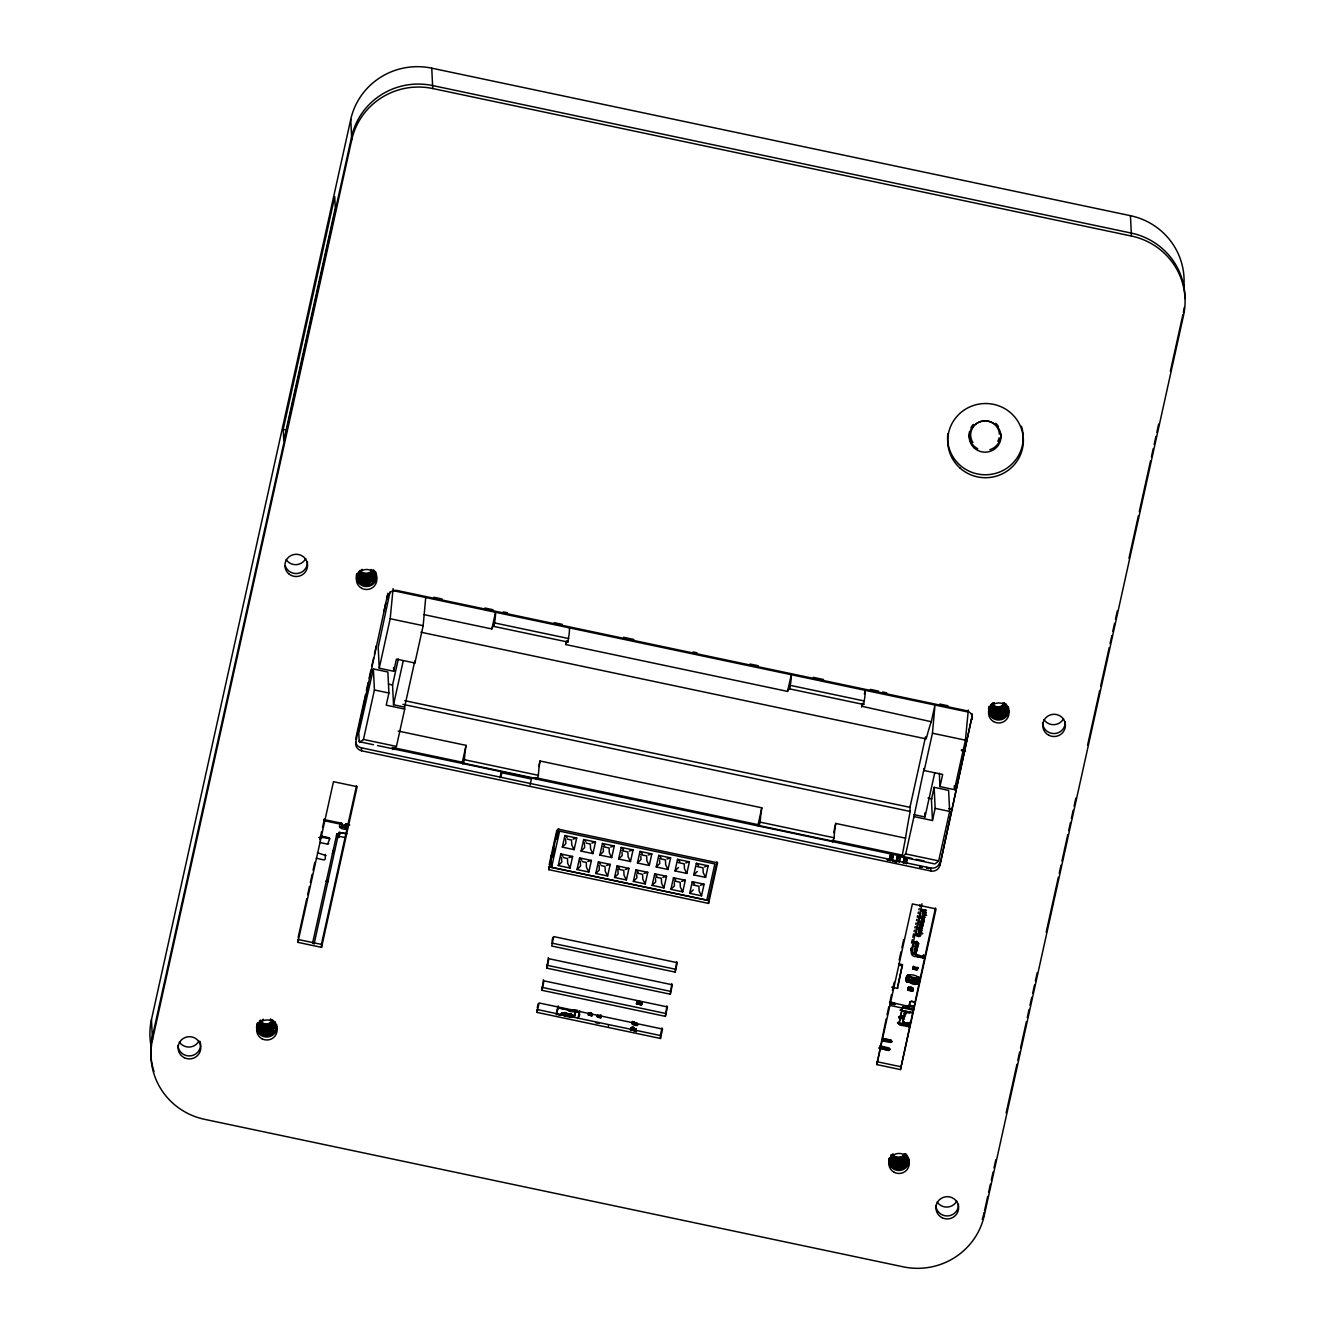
<?xml version="1.0" encoding="UTF-8"?>
<svg xmlns="http://www.w3.org/2000/svg" width="1335" height="1335" viewBox="0 0 1335 1335"><rect width="100%" height="100%" fill="white"/><g stroke="black" fill="none" stroke-linecap="round" stroke-linejoin="round"><path stroke-width="1.5" d="M276.095 1025.297A9.462 9.278 -2.8 0 1 262.277 1034.942L258.473 1031.187L257.722 1027.416A8.961 8.844 -9.9 0 1 258.556 1023.378M373.984 570.629A9.462 9.278 -2.8 0 1 362.002 584.463L358.197 580.725L357.446 576.954A8.961 8.844 -9.9 0 1 357.947 573.7M907.817 1157.111A9.462 9.278 -2.8 0 1 894.45 1168.409L890.629 1164.671L889.878 1160.899A8.961 8.844 -9.9 0 1 890.712 1156.844M1006.807 705.08A9.462 9.278 -2.8 0 1 994.174 717.93L990.353 714.192L989.619 710.42A8.961 8.844 -9.9 0 1 990.436 706.365L990.57 706.098A8.778 8.661 -14.5 0 1 992.072 703.996M259.357 1032.272L258.055 1029.535L259.541 1032.739M359.082 581.793L357.78 579.073L359.265 582.26M891.53 1165.739L890.228 1163.002L891.697 1166.206M991.254 715.26L989.953 712.54L991.421 715.727M910.72 979.59C912.322 981.792 918.13 980.324 912.539 979.389L911.071 980.424L911.388 978.972L912.205 980.658L908.634 982.076C904.129 983.761 906.332 972.414 909.819 975.351C904.112 982.076 915.493 986.865 918.18 983.027M916.127 952.139C913.724 960.399 918.113 947.299 918.23 943.511L917.362 942.193L914.208 942.226L911.621 952.756L924.321 957.045L924.154 955.493M261.326 1020.741A7.66 7.576 -23.1 0 0 259.874 1022.827L259.491 1023.795A7.559 7.509 -0.3 0 0 259.357 1027.816L259.424 1028.083A7.576 7.493 18.6 0 0 262.111 1032.022L262.311 1032.189A7.576 7.426 20.4 0 0 266.116 1033.59L267.134 1033.624A7.593 7.359 12.7 0 0 271.572 1031.955L271.773 1031.822A7.71 7.426 7.5 0 0 273.325 1029.936A7.509 7.242 4.6 0 0 273.925 1028.634L274.393 1025.764A7.793 7.543 -3.8 0 0 273.925 1023.394L273.842 1023.161A7.927 7.693 -7.6 0 0 272.64 1021.208L272.474 1021.008A8.043 7.81 -10.7 0 0 270.655 1019.523L270.421 1019.373M366.858 583.128A7.609 7.359 12.7 0 0 371.297 581.493L371.497 581.342A7.71 7.426 7.5 0 0 373.049 579.473A7.509 7.242 4.6 0 0 373.65 578.172L374.117 575.285A7.793 7.543 -3.8 0 0 373.65 572.915L373.566 572.682A7.927 7.693 -7.6 0 0 372.365 570.729A7.576 7.343 -17.1 0 1 372.815 571.263L373.566 572.798A7.576 7.292 -1.6 0 1 373.616 577.404L373.533 577.638A7.576 7.309 7.9 0 1 370.596 581.242L370.362 581.392A7.66 7.443 15.6 0 1 368.293 582.21L368.677 583.879L368.293 582.21M564.321 1012.814C560.783 1012.581 570.078 1012.814 564.521 1014.166L564.071 1015.685L564.555 1013.499L564.071 1015.685L569.428 1016.819L569.911 1014.633L564.555 1013.499L564.071 1015.685L566.741 1015.968L564.305 1012.547L566.741 1013.398L566.09 1016.703M569.077 1014.483L568.643 1016.402L568.777 1014.416L564.405 1015.151L567.559 1016.436L567.976 1014.233L569.911 1014.633L569.428 1016.819M903.745 1165.438L903.928 1165.288A7.71 7.426 7.5 0 0 905.48 1163.419A7.509 7.242 4.6 0 0 906.081 1162.117L906.548 1159.231A7.793 7.543 -3.8 0 0 906.081 1156.861L905.998 1156.627A7.927 7.693 -7.6 0 0 904.796 1154.675L904.629 1154.475A8.043 7.81 -10.7 0 0 904.079 1153.924M999.014 716.595A7.609 7.359 12.7 0 0 1003.453 714.959L1003.653 714.809A7.71 7.426 7.5 0 0 1005.205 712.94A7.509 7.242 4.6 0 0 1005.806 711.638L1006.273 708.768A7.793 7.543 -3.8 0 0 1005.806 706.399L1004.955 704.73M911.872 979.873L913.691 979.456L913.374 980.908L912.539 979.389L913.374 980.908L914.842 979.69L914.542 981.008L906.582 981.909C901.926 968.192 927.925 977.52 917.913 983.194M916.694 941.275C915.176 945.847 915.493 955.76 911.455 953.29A3.404 3.337 -2.8 0 0 914.125 956.294L924.087 958.096L923.536 954.842L923.086 958.163L923.62 956.711L924.087 958.096M899.289 1017.22L900.558 1016.719L902.126 1018.054L898.956 1017.103M634.225 1023.544L635.694 1023.411L633.224 1021.675L636.228 1023.061L636.011 1024.045L633.724 1022.393L633.958 1023.611L632.69 1024.062L634.609 1022.577L636.228 1023.061L636.244 1024.813L633.224 1021.675L633.474 1023.528L636.244 1024.813L635.427 1022.743L632.69 1024.062M640.667 1004.821L638.447 1003.753C639.448 1001.6 641.618 1005.789 637.646 1001.684L640.667 1004.821L637.663 1003.436L637.646 1001.684L640.416 1002.969L640.667 1004.821L639.916 1002.885L641.201 1002.435C638.581 1005.939 631.555 1001.534 641.401 1004.988L641.167 1001.984M908.618 990.336L911.354 989.035L911.455 990.069L909.652 988.668L909.886 989.886L908.618 990.336L910.537 988.851L912.155 989.335L912.172 991.087L909.152 987.95L909.402 989.819L912.172 991.087L911.354 989.035L909.152 987.95L911.104 990.169L912.155 989.335L909.152 987.95M917.596 978.705L917.178 977.003L918.213 978.188C919.581 972.815 912.039 985.464 918.23 984.145M274.109 1022.326C274.81 1031.221 260.642 1032.556 259.157 1024.045A7.593 7.543 -0.9 0 1 258.99 1022.944M908.885 1023.211L904.396 1022.91L902.76 1021.025L904.629 1012.597L910.27 1012.748L905.397 1011.997L906.732 1011.847M913.307 968.442L913.524 966.457L913.057 969.026L913.524 966.457L917.779 967.942M906.265 1155.793C906.966 1164.704 892.815 1166.039 891.313 1157.512A7.593 7.543 -0.9 0 1 891.146 1155.309M915.276 954.642L915.81 950.003M570.696 1013.816C571.831 1015.468 568.076 1012.981 571.397 1014.717M558.18 1008.159L557.813 1006.24L556.845 1014.149C561.601 1016.402 561.468 1012.848 562.352 1014.049C561.584 1016.035 561.584 1011.112 564.238 1014.383L564.555 1013.499M259.107 1023.811L260.141 1028.434L263.429 1031.404A7.626 7.476 20.6 0 0 266.316 1032.139C271.706 1032.756 276.111 1026.448 273.441 1021.675M1005.322 704.68C1007.992 709.452 1003.586 715.744 998.196 715.143A7.626 7.476 20.6 0 1 995.309 714.392L992.022 711.438L990.987 706.799M918.013 984.145L908.634 982.076L912.623 980.257L911.071 980.424L911.388 978.972L911.071 980.424M633.841 1023.177L634.492 1023.244M640.032 1003.353L640.149 1004.104M909.769 989.452L910.537 988.851L910.153 989.819M911.938 990.32L911.354 989.035L911.455 990.069L910.42 989.519M917.162 969.711L913.324 968.893C914.191 967.191 917.829 970.745 917.762 967.575C918.78 973.115 906.765 965.939 917.145 969.26M571.831 1017.32L572.314 1015.134L571.831 1017.32L572.314 1015.134L572.164 1016.753L573.783 1017.12L573.95 1015.668L572.314 1015.785L573.783 1017.12L572.431 1016.803L574.934 1015.701L575.318 1012.998L574.934 1015.701L572.164 1016.753L572.899 1017.37M349.72 824.947L345.715 824.079L345.164 826.465L343.362 826.966L341.643 823.211L340.342 822.961L341.626 823.228L341.81 825.931C354.376 831.038 335.252 829.97 340.408 824.079L346.316 828.818L347.067 825.481L342.895 826.832L341.626 823.228L323.754 819.506M1005.906 704.73C1005.555 712.74 993.073 713.724 991.121 706.115M425.715 597.529L423.162 625.681L414.901 663.011L396.412 659.106L393.725 671.271L379.24 668.201L390.187 618.722L393.091 588.635M491.814 628.952L492.114 628.201A69.604 3.538 -78.1 0 1 493.983 626.449L495.168 618.773A79.449 4.022 -78.1 0 0 495.519 612.448L491.814 628.952L424.013 614.634M493.983 626.449L567.909 642.052L569.111 634.375A79.449 4.022 -78.1 0 0 569.461 628.051L569.444 627.867M787.567 691.396L787.85 690.646A69.604 3.538 -78.1 0 1 789.719 688.893L790.921 681.217A79.449 4.022 -78.1 0 0 791.271 674.876L787.567 691.396L565.756 644.555L566.574 640.85M968.309 710.087L965.422 740.174L954.458 789.652L939.973 786.599L942.66 774.45L924.17 770.545L932.447 733.215L935.001 705.047L931.296 721.734L861.793 706.265A69.604 3.538 -78.1 0 1 863.662 704.496L864.863 696.82A79.449 4.022 -78.1 0 0 865.213 690.495L864.379 694.016M902.193 1017.203L899.723 1017.403M358.831 572.314L358.798 574.15A7.643 7.593 -2.1 0 0 359.032 576.553A7.476 7.426 9.5 0 0 359.515 577.972L359.632 578.205A7.626 7.543 18.1 0 0 363.003 581.593L363.554 581.843A7.66 7.526 21.4 0 0 365.423 582.344L365.74 582.377A7.593 7.426 19.5 0 0 367.993 582.294M911.521 952.456L914.091 953.857L911.455 952.856M889.394 859.556L890.128 855.168L893.015 855.752L892.798 857.02L889.911 856.403M892.264 860.891L892.731 857.42L889.828 856.886M896.252 861.826L896.853 858.372L899.74 858.906L899.289 862.36M903.945 859.223L903.445 862.527L906.315 863.194L906.765 860.391L903.878 859.84L903.361 863.228M632.389 1023.578C646.157 1025.847 628.568 1027.066 632.656 1021.509L632.323 1023.978L632.773 1021.909M641.384 1004.504L641.901 1002.118L641.401 1004.988L641.735 1002.101L638.614 1001.45M908.568 987.383C906.332 994.842 909.586 983.061 913.44 988.851C905.447 982.71 908.467 995.76 908.384 987.316L909.118 987.5M914.759 950.453L916.261 943.211L919.047 943.795M918.73 930.996L918.48 933.182L921.267 933.766M922.468 928.409L919.531 927.358L919.298 929.844L921.817 930.562L920.182 929.894L920.099 928.092M921.3 922.652L921.384 924.454L923.019 925.122L920.482 924.487C920.082 922.051 919.398 928.776 922.885 926.523M924.104 909.953L924.187 911.772L925.839 912.439L925.439 914.241L922.885 913.607C922.485 911.171 921.801 917.896 925.288 915.643M923.353 910.103L923.303 911.722L925.839 912.439M903.912 1022.61L904.846 1023.044L903.244 1021.409M567.559 1016.436L567.976 1014.233L566.374 1014.166L566.641 1016.202L567.225 1014.967L565.84 1013.816L565.806 1015.301L567.559 1016.436L567.976 1014.233L565.456 1013.666C566.908 1015.768 563.17 1014.333 565.539 1015.234L565.84 1013.816L563.303 1013.015M902.644 1020.224L904.396 1022.91L902.827 1021.742M274.076 1022.209C274.076 1031.621 260.275 1029.652 259.157 1024.446A7.643 7.593 -2.1 0 0 259.307 1027.032A7.476 7.426 9.5 0 0 259.791 1028.434L259.908 1028.668A7.626 7.543 18.1 0 0 263.262 1032.055L263.829 1032.305A7.66 7.526 21.4 0 0 265.698 1032.823L265.999 1032.856A7.593 7.426 19.5 0 0 268.268 1032.773L268.569 1032.689A7.66 7.443 15.6 0 0 270.621 1031.855L270.871 1031.721A7.576 7.309 7.9 0 0 273.809 1028.117L273.892 1027.883A7.576 7.292 -1.6 0 0 273.842 1023.261L273.074 1021.742A7.576 7.343 -17.1 0 0 270.371 1019.289M991.037 707.049C992.656 716.177 1008.025 713.658 1005.839 704.229C1005.222 712.139 992.673 712.89 991.004 705.097M630.871 1030.453L631.755 1027.733M641.401 1004.988L641.568 1002.468C634.576 997.562 637.429 1006.673 636.878 1001.05M906.315 863.845L906.532 862.26L903.645 861.709M912.673 988.25L912.906 991.254L908.251 990.22L908.384 987.316M366.457 579.24L366.741 577.221L369.595 576.486L372.782 573.533A9.495 9.211 7 0 0 373.299 573.015M998.613 712.706L998.897 710.704L998.38 712.723M339.073 836.311L339.173 832.423L346.633 833.791L339.173 832.423L338.84 837.445L336.987 836.661L338.439 836.995L338.339 834.225L336.837 833.891L326.324 881.334L327.793 881.667M466.048 745.364L465.798 747.033A69.604 3.538 -78.1 0 0 464.463 759.715L463.095 763.703A79.449 4.022 -78.1 0 1 462.361 762.235L466.048 745.364L398.247 731.046M761.801 807.808L758.113 824.68A79.449 4.022 -78.1 0 0 758.831 826.148L760.216 822.16A69.604 3.538 -78.1 0 1 761.551 809.477L761.801 807.808L539.991 760.983L539.74 762.635A69.604 3.538 -78.1 0 0 538.405 775.335L537.02 779.306A79.449 4.022 -78.1 0 1 536.42 778.889M924.17 770.545L924.087 768.559L913.974 816.603L932.464 820.508L931.429 799.481L934.133 787.333L948.618 790.387L949.652 811.413L938.689 860.891L934.917 863.962L901.943 857.003L905.53 838.163L835.727 823.428L835.493 825.08A69.604 3.538 -78.1 0 0 834.158 837.779L832.773 841.751A79.449 4.022 -78.1 0 1 832.039 840.282M902.627 1006.991L898.972 1023.745L902.627 1006.991L913.774 1009.21M908.885 1007.441L909.986 1002.051L911.321 1001.2L915.176 1002.001M923.086 958.163L923.336 956.511M920.85 935.651L918.063 935.067L923.603 910.186L925.222 911.955L920.099 935.618L918.747 936.469L915.76 935.101L915.994 933.799L921.384 909.719L926.156 910.687M912.923 979.69L912.606 980.608M902.143 1018.021L900.841 1017.671M592.123 1015.668L588.385 1015.034C586.966 1012.898 593.641 1018.472 592.223 1013.599L591.906 1015.084M601.384 1015.551L600.984 1017.57C591.872 1012.614 601.952 1021.709 601.234 1015.501L597.579 1015.451L597.279 1016.769L601.134 1017.57M920.082 866.999L922.084 867.016L919.848 866.899M906.515 980.791L908.584 980.891M929.043 868.417L926.573 867.416L928.993 868.568M906.582 981.909L907.833 974.85M917.462 929.16L917.863 927.124M921.484 911.021L921.868 908.985M917.979 935.651L918.196 934.266L915.994 933.799M913.691 966.673L913.04 968.659L917.362 969.343M917.546 967.942L916.928 969.661L913.724 967.124C916.795 971.68 918.146 966.273 917.529 967.491M909.819 975.351C901.976 974.684 919.982 981.509 919.231 977.253M359.032 572.214L359.232 576.62L363.153 580.925A7.626 7.476 20.6 0 0 366.04 581.659C371.147 582.177 375.118 576.87 373.717 572.081A7.576 7.292 -6.8 0 0 373.399 571.046M342.895 826.832L339.674 827.366L343.128 826.916L346.983 824.362L345.715 824.079L345.231 826.248L343.596 826.982L345.531 828.568M566.107 1015.418L566.858 1014.834L564.955 1015.852M273.842 1021.375L273.191 1026.965L269.002 1030.32A7.66 7.476 18.2 0 1 267.167 1030.67C262.444 1033.157 258.256 1022.61 259.073 1024.629C259.474 1029.235 264.547 1032.556 268.936 1031.087A7.66 7.443 15.6 0 0 270.655 1030.336L273.375 1027.466L273.992 1022.56M332.448 853.883L332.732 852.414M633.057 1029.752L631.772 1028.167L632.039 1030.036L634.792 1029.569L634.792 1031.321L633.291 1030.169L634.792 1031.321L633.991 1029.252L631.772 1028.167C634.509 1030.403 633.908 1030.27 632.289 1028.901L632.79 1030.053M639.265 1003.92L639.916 1002.885L638.447 1003.753L637.88 1002.452L639.398 1003.253M577.788 1018.371L579.707 1011.096M889.627 857.704L889.894 856.252M892.498 858.372L892.781 856.853M896.653 859.189L896.92 857.737M899.807 858.338L899.289 861.709L896.419 861.042M896.336 861.742L896.619 860.224L899.523 860.775M894.166 1004.521L895.501 1003.436L909.035 1006.457L909.986 1002.051M338.84 837.445L339.09 836.277L345.181 837.596M273.992 1022.076C273.274 1029.869 261.143 1030.553 259.24 1023.111M916.928 969.661C914.208 965.956 913.674 970.044 917.329 967.892L915.46 968.609L913.724 967.124M891.513 1155.142C889.627 1160.682 895.601 1166.506 901.092 1164.554A7.66 7.443 15.6 0 0 902.81 1163.803L905.53 1160.933L906.148 1156.027M897.153 856.653L896.936 857.888L899.823 858.505L900.04 857.237L897.153 856.653L900.057 857.404M904.179 858.121L903.962 859.373L906.849 859.99C908.1 857.053 900.407 858.472 907.082 858.889M907.066 858.722L906.548 861.342L903.678 860.674M151.005 1045.672A68.102 66.783 -2.8 0 1 151.456 1019.623L350.755 119.399A68.102 66.783 -2.8 0 1 431.756 68.168L1130.445 215.686A68.102 66.783 -2.8 0 1 1183.861 286.374M283.22 429.386L334.735 196.729L335.285 207.993L283.771 440.65L283.22 429.386L286.925 430.17M1130.445 215.686L1131.446 236.045A68.102 66.783 -2.8 0 1 1183.544 315.377L984.245 1215.601A68.102 66.783 -2.8 0 1 903.244 1266.832L204.555 1119.314A68.102 66.783 -2.8 0 1 152.457 1039.982L351.756 139.758L350.755 119.399M273.959 1021.275C273.508 1025.847 268.302 1028.868 264.063 1027.316A9.495 9.328 16.1 0 1 263.245 1026.965M298.206 937.37L306.75 898.722M307.651 894.667L309.453 886.523M310.354 882.452L312.156 874.325M313.058 870.253L314.86 862.126M319.816 839.748L321.618 831.605M322.519 827.55L324.322 819.406M297.889 942.36L333.466 781.693L357.129 786.682L321.551 947.366L297.889 942.36L297.755 939.406L321.418 944.396L321.551 947.366M355.661 739.023L365.523 694.467M366.407 690.429L368.21 682.318M369.111 678.28L370.896 670.17M371.798 666.115L373.583 658.021M374.484 653.966L376.27 645.873M383.896 611.447L385.698 603.337M386.583 599.298L387.484 595.243M387.934 593.224L355.794 741.993A7.559 7.426 -2.8 0 0 361.585 750.804L930.896 871.004A7.559 7.426 -2.8 0 0 939.907 865.314L972.03 716.545A7.559 7.426 -2.8 0 0 972.114 713.758M390.037 591.922L378.205 647.175L379.24 668.201M312.574 943.178L326.024 882.485L326.658 880.132L328.126 880.466M392.657 749.486L396.445 746.415L404.705 709.085L386.215 705.18L388.902 693.032L387.884 672.006L373.383 668.935L358.781 733.115L359.198 741.693L373.483 744.713M314.059 944.095L337.772 837.112M340.575 832.506L340.225 833.991L338.856 833.874M359.198 741.693L359.532 740.541L359.682 742.51L363.47 739.44L374.417 689.961L373.383 668.935M321.418 944.396L356.528 785.764M404.705 709.085L404.605 707.099L393.525 704.746L392.557 684.972L398.314 658.939M393.525 704.746L403.27 660.692M404.605 707.099L414.801 661.025L414.901 663.011M499.924 777.821L501.242 771.847M500.942 776.77L501.827 772.781L531.413 779.023L530.095 785.013M538.756 766.54L539.991 760.983M549.169 864.696L556.828 830.17M548.869 869.686L557.863 829.068L717.562 862.794L708.568 903.411L548.869 869.686L548.735 866.732L708.434 900.441L708.568 903.411M554.192 843.253L552.073 857.654L554.292 849.01M558.38 830.587L556.161 839.231L558.764 828.851M551.555 867.416L559.582 831.154L714.842 863.929L706.816 900.207L551.555 867.416L550.971 855.435M558.23 865.564L560.8 853.966L572.632 856.453L570.062 868.067L558.23 865.564L561.768 862.11L561.534 857.22M562.319 847.141L564.889 835.543L576.703 838.03L574.133 849.644L562.319 847.141L565.856 843.687L565.606 838.797M537.287 1007.558L538.122 1003.786M541.91 990.286L543.996 980.858L667.467 1006.924L665.381 1016.352L541.91 990.286L543.428 979.773M546.816 968.159L548.902 958.73L672.373 984.796L670.287 994.225L546.816 968.159L548.335 957.646M551.972 941.175L552.807 937.404M537.02 1012.397L539.106 1002.969L662.577 1029.051L660.491 1038.48L537.02 1012.397L536.87 1009.444L660.341 1035.509L660.491 1038.48M577.02 869.536L579.574 857.921L591.405 860.424L588.835 872.039L577.02 869.536L580.558 866.065L580.308 861.192M581.092 851.113L583.662 839.498L595.493 842.001L592.924 853.599L581.092 851.113L584.63 847.642L584.396 842.752M556.345 1014.333L558.314 1006.273M556.445 1014.667L558.28 1006.423M595.794 873.491L598.364 861.893L610.195 864.396L607.625 875.994L595.794 873.491L599.332 870.036L599.098 865.147M599.866 855.067L602.435 843.47L614.267 845.973L611.697 857.571L599.866 855.067L603.42 851.613L603.253 848.359M575.836 1011.596L579.006 1012.047C551.372 1011.396 588.535 1005.956 577.571 1018.538M568.36 1016.335L568.777 1014.416M572.431 1016.803L573.316 1015.334L574.934 1015.701M574.284 1009.911L577.304 1010.261M614.567 877.462L617.137 865.864L628.969 868.351L626.399 879.965L614.567 877.462L618.122 874.008L617.871 869.118L623.795 870.37L624.029 875.243L626.399 879.965M618.656 859.039L621.226 847.425L633.057 849.928L630.487 861.542L618.656 859.039L622.193 855.585L622.027 852.314M588.685 1012.848L588.351 1014.333M592.256 1014.366L590.053 1012.931L590.971 1012.648L592.256 1014.366L588.535 1012.848M597.546 1014.75L597.362 1016.235M597.429 1016.819L597.73 1015.518M633.357 881.434L635.927 869.819L647.759 872.322L645.189 883.92L633.357 881.434L636.895 877.963L636.728 874.709M637.429 863.011L639.999 851.396L651.83 853.899L649.261 865.497L637.429 863.011L640.967 859.54L640.817 856.286M652.131 885.389L654.701 873.791L666.532 876.277L663.962 887.892L652.131 885.389L655.669 881.934L655.518 878.68M656.219 866.966L658.772 855.368L670.604 857.854L668.034 869.469L656.219 866.966L659.757 863.511L659.59 860.257M630.504 1030.42C633.457 1018.789 637.646 1039.348 635.861 1028.601C637.296 1030.804 629.486 1025.213 630.954 1030.086L631.021 1027.533M632.473 1021.509L632.106 1023.494M630.671 1030.003L631.205 1027.616M636.561 1003.92L637.095 1001.534M632.039 1030.036L632.289 1028.901L633.741 1030.403L634.792 1029.569L631.772 1028.167M635.16 1031.404L635.877 1029.001M637.062 1022.86L636.979 1024.963L636.211 1024.362M670.904 889.36L673.474 877.746L685.306 880.249L682.736 891.863L670.904 889.36L674.459 885.889L674.292 882.635M674.993 870.937L677.563 859.323L689.394 861.826L686.824 873.424L674.993 870.937L678.53 867.466M689.694 893.332L692.264 881.717L704.096 884.221L701.526 895.818L689.694 893.332L693.232 889.861M693.766 874.892L696.336 863.294L708.167 865.798L705.598 877.395L693.766 874.892L697.321 871.438M660.341 1035.509L662.01 1027.967M665.381 1016.352L666.916 1005.839M670.287 994.225L671.805 983.711M675.176 972.097L677.262 962.668L553.791 936.603L551.705 946.031L675.176 972.097L676.712 961.601M708.434 900.441L716.978 861.859M833.674 832.69L835.727 823.428M861.509 706.999L862.327 703.295M889.294 860.074L889.594 858.739L892.498 859.289M905.53 838.163A69.604 3.538 -78.1 0 1 910.153 811.446L909.953 807.341L925.555 736.803M901.943 857.003L905.714 853.933L913.974 816.603M913.891 814.617L924.971 816.97L934.734 772.898M876.828 1064.596L912.389 903.928L936.052 908.918L900.474 1069.585L876.828 1064.596L886.14 1018.922M887.024 1014.85L888.826 1006.723M889.677 1003.286L891.53 994.525M892.431 990.453L894.233 982.31M899.189 959.948L900.991 951.805M901.893 947.733L903.695 939.606M889.744 1004.537L889.961 1002.051L894.233 1002.952L894.3 1004.22L890.011 1003.303M890.762 1005.038L889.828 1002.468M890.862 1005.005L891.129 1003.77M932.464 820.508L935.151 808.359L934.133 787.333M897.888 985.213L902.443 964.604L898.572 963.787M893.966 1004.187L894.233 1002.952M891.713 987.166L897.537 988.401L902.443 964.604M895.501 1003.436L895.268 1004.537L890.996 1003.953M926.523 868.267L928.976 868.15M921.367 917.996L917.295 917.128L917.612 915.677M918.096 913.507L918.43 912.055M921.984 903.778L911.421 950.403A3.404 3.337 -2.8 0 0 912.456 953.574M918.747 923.353L919.147 921.317M920.266 916.244L919.948 917.846M918.931 934.483L919.331 932.664L922.635 933.682M920.983 928.276L921.417 932.381L919.631 932.047L920.182 929.894L921.817 930.562M921.233 924.788L921.784 922.652L923.419 923.136L921.784 922.652M923.386 917.329L923.069 921.016L922.185 920.833L923.837 921.5L922.585 919.014L924.221 919.515L923.837 921.5L922.034 921.167L922.502 917.145M923.636 913.908L924.187 911.772L925.822 912.256L925.439 914.241L923.787 913.574L923.703 911.772M903.661 1007.074L902.377 1008.092L890.178 1005.455M919.815 934.667L920.216 932.848M906.065 1005.672L906.982 1007.241L907.233 1006.139M904.93 1012.297C909.018 1010.194 901.893 1019.673 903.428 1022.209L902.86 1021.342M939.907 865.314L972.03 716.545M908.584 1007.558L908.835 1006.473M913.223 988.367L912.139 990.653M916.044 982.093L916.494 980.057M917.312 982.059L918.497 980.491L917.746 979.139L918.697 979.59L918.046 982.51M900.474 1069.585L935.451 907.984M906.115 1154.742C905.464 1162.635 892.948 1163.352 891.279 1155.576L893.516 1162.034L899.323 1164.137A7.66 7.476 18.2 0 0 901.158 1163.786L905.364 1160.432L905.998 1154.858M1005.989 707.233L1004.237 711.138L1000.883 713.307A7.66 7.476 18.2 0 1 999.047 713.658L993.507 711.789L990.904 706.599M984.546 1210.611L987.7 1196.377M988.601 1192.322L990.403 1184.195M991.304 1180.123L993.106 1171.996M993.991 1167.941L995.793 1159.798M1006.139 1113.073L1016.936 1064.295M1017.837 1060.224L1019.64 1052.097M1020.541 1048.042L1026.381 1021.625M1027.283 1017.554L1029.085 1009.427M1029.986 1005.372L1031.788 997.228M1032.689 993.173L1034.491 985.046M1035.393 980.975L1037.178 972.848M1046.189 932.214L1058.338 877.345M1059.222 873.274L1061.025 865.147M1061.926 861.092L1067.783 834.675M1068.684 830.604L1070.47 822.477M1071.371 818.405L1073.173 810.278M1074.074 806.223L1075.877 798.096M1087.574 745.247L1099.723 690.395M1100.624 686.323L1109.168 647.709M1110.069 643.654L1111.871 635.527M1112.756 631.455L1114.558 623.328M1115.459 619.256L1117.261 611.13M1128.959 558.297L1138.405 515.627M1139.306 511.555L1150.553 460.759M1151.454 456.704L1153.256 448.56M1154.158 444.505L1155.943 436.378M1156.844 432.306L1158.647 424.18M1170.344 371.347L1182.943 314.443M913.073 968.392L913.741 966.507L913.324 968.893L914.008 967.741M908.584 982.243L909.819 976.703M916.377 942.894L916.811 942.076L914.158 942.427M366.224 579.24L366.741 577.221L361.201 575.368L358.848 571.63L361.084 578.088L366.891 580.191A7.66 7.476 18.2 0 0 368.727 579.841L372.916 576.486L373.566 570.913M373.616 570.329C372.749 577.488 361.818 578.622 359.215 572.014M1005.772 703.795C1004.888 711.138 993.574 712.039 991.237 705.164M337.989 835.376L336.52 835.076L337.972 835.41L338.306 834.208M569.911 1014.633L569.394 1016.569L567.609 1016.185M365.339 576.253L365.873 574.284L368.777 573.8L372.231 571.196M265.615 1026.732L266.149 1024.746L270.371 1023.628L273.224 1020.424M997.495 709.719L998.029 707.75L1002.268 706.632A10.246 10.046 -2.8 0 0 1003.97 705.848M897.771 1160.198L898.305 1158.229L902.543 1157.111L905.38 1153.891A7.576 7.292 -6.8 0 1 905.831 1154.992M915.877 968.726L917.329 967.892M914.291 941.859L917.362 942.193M600.984 1017.57L601.1 1016.87M608.36 1025.28L608.51 1026.164M922.084 867.016L919.782 866.765L921.934 867.116M565.456 1013.282L566.741 1013.682L563.57 1012.831M570.846 1014.383L569.361 1013.916L571.413 1014.35L569.578 1014.133L570.562 1014.066M991.237 704.68L991.338 704.329A7.609 7.459 -25.7 0 0 991.872 705.714L993.924 707.85M563.854 1012.764L566.557 1013.315L564.305 1012.547M905.931 1011.847L904.079 1013.699L906.515 1011.813M1005.756 706.632C1004.287 713.658 993.29 713.925 991.254 707.116M991.187 705.681L991.705 704.296M891.98 1154.758L891.663 1160.566L895.585 1164.871A7.626 7.476 20.6 0 0 898.472 1165.605C903.862 1166.239 908.267 1159.915 905.597 1155.159A7.609 7.343 -13.2 0 0 905.03 1154.224L906.131 1154.108L905.364 1154.641M561.952 1015.167L561.868 1013.131L560.817 1014.917M365.123 576.236L365.873 574.284L363.988 573.983A7.609 7.526 18.6 0 1 360.066 571.38M997.278 709.703L998.029 707.75L996.144 707.45A7.609 7.526 18.6 0 1 991.605 703.929M565.756 644.555L566.04 643.82A69.604 3.538 -78.1 0 1 567.292 641.451M918.263 977.854L919.398 977.504M357.63 579.54L357.012 576.436A9.495 9.412 -11.3 0 1 357.463 573.266M257.905 1030.019L257.288 1026.915A9.495 9.412 -11.3 0 1 258.072 1022.877L258.69 1023.094A8.778 8.661 -14.5 0 1 260.191 1021.008L260.392 1020.791M989.802 713.007L989.168 709.903A9.495 9.412 -11.3 0 1 989.635 706.732M889.661 1158.129A9.495 9.412 -11.3 0 0 889.444 1160.382L890.078 1163.486M907.883 990.186L912.89 990.77M262.728 1034.008L263.829 1032.305M892.047 1155.442A7.643 7.576 -19.3 0 0 891.446 1157.178L891.313 1157.912A7.643 7.593 -2.1 0 0 891.463 1160.499A7.476 7.426 9.5 0 0 891.947 1161.901L892.064 1162.151A7.626 7.543 18.1 0 0 895.435 1165.538L894.884 1167.474L896.002 1165.789A7.66 7.526 21.4 0 0 897.854 1166.289L898.171 1166.323A7.593 7.426 19.5 0 0 900.424 1166.239L900.724 1166.156A7.66 7.443 15.6 0 0 902.777 1165.338L903.027 1165.188A7.576 7.309 7.9 0 0 905.964 1161.583L906.048 1161.35A7.576 7.292 -1.6 0 0 905.998 1156.744L906.148 1155.543C906.432 1164.47 891.913 1164.838 891.163 1156.16M359.599 572.348L359.215 573.332A7.559 7.509 -0.3 0 0 359.082 577.337L359.148 577.604A7.576 7.493 18.6 0 0 361.835 581.543L362.035 581.71A7.576 7.426 20.4 0 0 365.84 583.111M372.782 573.533L373.683 570.796L373.533 575.969L370.379 579.857A7.66 7.443 15.6 0 1 368.66 580.625M358.681 571.747A7.593 7.543 -0.9 0 0 358.881 573.583C360.133 582.577 376.12 580.258 373.166 571.213A7.609 7.343 -13.2 0 0 372.599 570.279M273.525 1022.209C271.456 1028.367 261.877 1028.434 259.491 1022.493M569.578 1014.133L570.295 1013.816M905.681 1155.676C903.561 1161.984 893.666 1161.834 891.513 1155.643M363.003 581.576L362.452 583.529L363.554 581.843M262.378 1033.841L263.279 1032.055M991.955 704.613A7.643 7.576 -19.3 0 0 991.171 706.699L991.037 707.45A7.643 7.593 -2.1 0 0 991.187 710.02A7.476 7.426 9.5 0 0 991.671 711.438L991.788 711.672A7.626 7.543 18.1 0 0 995.159 715.059L994.258 716.828L995.726 715.31A7.66 7.526 21.4 0 0 997.579 715.827L997.896 715.86A7.593 7.426 19.5 0 0 1000.149 715.76L1000.449 715.693A7.66 7.443 15.6 0 0 1002.518 714.859A9.495 9.245 11.8 0 0 1003.336 714.409M921.183 921L922.034 921.167M341.643 824.646L343.362 826.966L345.231 826.248L345.698 824.095L345.164 826.465M372.982 570.679C370.83 575.836 362.953 576.47 359.883 571.814M273.258 1021.158C271.105 1026.315 263.229 1026.932 260.158 1022.293A7.643 7.576 12.5 0 1 259.574 1021.342L260.191 1020.991M1005.155 704.146C1002.985 709.302 995.109 709.936 992.038 705.28A7.643 7.576 12.5 0 1 991.471 704.329M905.43 1154.625C903.244 1159.798 895.384 1160.399 892.314 1155.76M259.824 1021.292L260.592 1020.023M566.858 1014.834L566.374 1014.166M915.026 954.542C917.696 951.772 913.24 952.79 914.275 949.485M567.108 1014.75L566.641 1016.202M578.906 1012.531L579.79 1011.279M995.726 715.31L994.608 716.995L995.159 715.043M260.692 1020.691L260.075 1021.625A7.643 7.576 -19.3 0 0 259.591 1022.643M892.231 1155.092L892.848 1154.158M345.248 826.215L347.05 825.547L345.899 825.264M914.809 954.191L914.875 952.155M357.012 576.436L357.48 577.304M257.288 1026.915L257.738 1027.766M989.168 709.903L989.635 710.771M889.911 1161.25L889.577 1161.684A9.495 9.378 13.8 0 0 892.297 1166.406L892.998 1167.04A9.495 9.295 15.9 0 0 897.988 1169.026M361.818 581.559L360.567 583.095L359.866 582.477A9.495 9.378 13.8 0 1 357.062 576.887M262.094 1032.022L260.842 1033.574L260.141 1032.94A9.495 9.378 13.8 0 1 257.338 1027.366A9.495 9.412 -3.2 0 1 257.471 1024.212A9.495 9.412 -7 0 1 257.705 1023.294M994.358 702.777A7.576 7.459 -26.3 0 0 993.757 703.228L993.207 703.729A7.66 7.576 -23.1 0 0 991.755 705.831L991.371 706.799A7.559 7.509 -0.3 0 0 991.237 710.804L991.321 711.071A7.576 7.493 18.6 0 0 993.991 715.009L992.739 716.561L992.022 715.944A9.495 9.378 13.8 0 1 989.218 710.353A9.495 9.412 -3.2 0 1 989.352 707.2M893.482 1154.208A7.66 7.576 -23.1 0 0 892.03 1156.294L891.647 1157.278A7.559 7.509 -0.3 0 0 891.513 1161.283L891.58 1161.55A7.576 7.493 18.6 0 0 894.266 1165.488L892.998 1167.04L894.467 1165.655A7.576 7.426 20.4 0 0 898.271 1167.057L899.289 1167.107A7.593 7.359 12.7 0 0 903.728 1165.438M566.34 1013.365L564.688 1012.614L566.874 1013.031M917.662 942.293L914.525 941.576M1004.387 704.663L1002.268 706.632M992.572 703.678L993.323 702.844M917.712 979.556L918.697 979.59L917.796 979.973M908.634 982.076L915.193 980.157M904.296 1013.465L905.597 1012.447L904.446 1013.198M915.56 968.876L916.478 968.259M917.996 977.938L917.178 977.003L918.163 977.52M914.959 980.424L913.691 979.456L912.039 980.14L912.539 979.389M270.655 1019.523L271.756 1019.573M917.562 981.442L918.497 980.491L917.562 980.023M638.447 1003.753L637.88 1002.452M567.225 1014.967L567.976 1014.233L566.741 1015.968M570.579 1017.136L571.931 1016.219L570.579 1017.136L569.761 1015.751L571.08 1014.867L571.931 1016.219C571.58 1013.766 568.627 1015.918 570.629 1016.886L571.03 1015.101L570.629 1016.886M362.035 581.71L360.567 583.095A9.495 9.295 15.9 0 0 365.556 585.08A9.495 9.211 8.9 0 0 371.614 583.662A9.495 9.228 10.1 0 0 373.116 582.561A9.495 9.211 8.7 0 0 374.367 581.075L374.518 580.858A9.495 9.178 0.6 0 0 375.452 578.873A9.495 9.178 -0.5 0 0 375.869 575.135L375.836 574.918A9.495 9.178 -7.3 0 0 375.302 572.815A9.495 9.195 -9.9 0 0 374.918 571.981M262.311 1032.189L260.842 1033.574A9.495 9.295 15.9 0 0 265.832 1035.559M635.694 1023.411L635.427 1022.743M361.051 570.262L361.601 569.745A7.576 7.459 -26.3 0 1 362.202 569.311M918.947 936.486L920.099 935.618M909.035 1006.457L913.09 1007.258M907.032 1023.611L911.538 1021.659M914.141 952.923L915.142 952.239M912.239 948.234L910.82 949.552L912.256 951.855M562.135 1013.983L564.288 1014.149L561.301 1013.515L561.952 1012.931L561.568 1014.333M573.316 1015.334L572.314 1015.785L573.783 1017.12M909.986 1002.251L911.338 1001.4L915.193 1002.201M319.749 842.452L327.576 844.187L329.728 838.847L328.994 837.729L321.017 836.044L329.712 838.914M327.576 844.187L328.71 843.403M316.262 858.221L324.071 859.957L325.239 859.156L325.306 854.4M595.61 1022.743L599.348 1023.378M920.115 866.365L921.817 867.149M907.616 976.135L919.231 978.638M1002.518 714.859L1002.752 714.709A7.576 7.309 7.9 0 0 1005.689 711.121L1005.772 710.871A7.576 7.292 -1.6 0 0 1005.722 706.265L1005.639 706.031A7.927 7.693 -7.6 0 0 1004.521 704.196L1004.354 703.996A8.06 7.81 -10.7 0 0 1003.186 702.944M878.597 1048.025L888.793 1050.461L890.128 1049.443L889.277 1048.058L881.484 1046.173M914.909 980.791L913.691 979.456L913.374 980.908M565.539 1015.234L565.022 1015.601M882.685 1040.766L891.847 1041.567L891.029 1040.082L882.652 1038.513M882.669 1040.983L890.562 1042.468L891.847 1041.567M921.267 956.594L917.062 956.461M590.537 1013.415L590.971 1012.648L590.053 1012.931M904.379 1012.931L905.597 1012.447M345.198 825.03L343.329 825.681L341.643 823.211M889.928 1161.55L889.444 1160.382M917.679 980.791L918.497 980.491L917.495 980.307M573.95 1015.668L572.598 1015.802L574.05 1016.269M345.114 825.38L343.312 825.881M914.125 980.574L915.126 980.808M916.594 951.421L917.729 945.747L916.227 945.147M573.049 839.131L576.703 838.03M591.839 843.086L595.493 842.001M568.977 857.554L572.632 856.453M610.612 847.058L614.267 845.973M587.75 861.526L591.405 860.424M629.386 851.029L633.057 849.928M606.541 865.481L610.195 864.396M648.176 854.984L651.83 853.899M625.314 869.452L628.969 868.351M666.949 858.956L670.604 857.854M644.087 873.407L647.759 872.322M685.739 862.911L689.394 861.826M662.878 877.379L666.532 876.277M704.513 866.882L708.167 865.798M681.651 881.35L685.306 880.249M700.441 885.305L704.096 884.221M368.66 580.625C364.088 582.244 358.214 578.172 358.998 573.232A7.643 7.576 -19.3 0 1 359.315 572.164M641.201 1002.435L639.665 1002.952M908.601 1026.698L909.469 1026.548M909.469 1026.765L899.84 1025.063L898.956 1023.528M907.683 1023.528L908.751 1023.378M366.591 583.161L366.858 584.864L365.84 583.128M998.764 716.628L999.031 718.33L997.996 716.595A7.576 7.426 20.4 0 1 994.208 715.159M925.439 914.241L924.187 911.772M922.268 924.654L921.384 924.454L923.019 924.955M921.417 932.197L918.53 931.863M917.011 955.426L915.943 956.01M318.781 837.445L328.977 837.796M578.973 1012.264L558.063 1007.808L579.006 1012.047L573.216 1011.046M565.606 1012.865L563.737 1012.965M917.228 978.205L919.281 978.371M907.85 976.235L909.869 976.452M565.473 1013.532L566.407 1013.649M569.528 1014.35L568.927 1014.233M266.149 1024.746L264.263 1024.462A7.609 7.526 18.6 0 1 259.708 1020.925M898.305 1158.229L896.419 1157.929A7.609 7.526 18.6 0 1 892.498 1155.326M901.342 1015.701L902.377 1015.852M882.652 1038.73L891.046 1040.299L891.863 1041.801M568.743 1013.782L570.746 1014.199M913.023 980.09L914.558 980.441M351.756 139.758A68.102 66.783 -2.8 0 1 432.74 88.527L1131.446 236.045M433.892 597.246L442.052 598.964M484.889 608.009L493.032 609.745M503.245 611.897L507.317 612.748M554.242 622.661L562.385 624.38M623.595 637.296L633.791 639.448M692.948 651.947L697.02 652.798M750.053 664.012L758.213 665.731M813.299 677.362L823.495 679.515M870.403 689.411L878.563 691.13M882.652 691.997L886.724 692.865M939.757 704.062L947.917 705.781M392.74 590.571L967.975 712.022M494.751 622.961L568.677 638.564M790.487 685.406L864.429 701.008M789.719 688.893L863.662 704.496M390.187 618.722L423.162 625.681M932.447 733.215L965.422 740.174M421.009 632.239L926.206 738.906A69.604 3.538 -78.1 0 1 931.296 721.734M961.384 749.853L965.389 750.704M961.417 750.604L965.422 751.438M388.568 684.137L392.557 684.972M927.992 798.013L931.963 798.864M948.568 808.626L952.573 809.477M374.417 689.961L388.902 693.032M935.151 808.359L949.652 811.413M404.755 700.675L909.953 807.341M402.92 704.346L910.153 811.446M464.463 759.715L538.405 775.335M760.216 822.16L834.158 837.779M363.47 739.44L396.445 746.415M905.714 853.933L938.689 860.891M392.173 747.433L463.579 762.502M534.968 777.587L759.348 824.947M832.773 840.449L902.126 855.101M463.696 763.203L537.638 778.822M759.448 825.647L833.39 841.267M377.571 745.564L911.989 858.405M916.077 859.273L924.237 860.992M355.577 741.809A7.559 7.426 -2.8 0 0 361.451 747.834L930.762 868.034A7.559 7.426 -2.8 0 0 939.757 862.343M896.636 861.759L892.898 860.975L896.87 861.926M893.499 861.259L895.551 861.692M923.686 909.686L926.473 910.27M921.133 910.587L923.336 911.054M924.688 913.757L923.787 913.574L925.422 914.074M922.552 913.724L925.355 914.308M567.592 839.214L571.53 840.049L571.764 844.938L574.133 849.644M586.365 843.169L590.304 844.004L590.554 848.893L592.924 853.599M603.17 846.724L609.094 847.975L609.327 852.865L611.697 857.571M621.96 850.695L627.867 851.947L628.101 856.82L630.487 861.542M640.733 854.65L646.641 855.902L646.891 860.791L649.261 865.497M659.507 858.622L665.431 859.873L665.664 864.763L668.034 869.469M678.297 862.594L684.204 863.828L684.455 868.718L686.824 873.424M697.07 866.548L702.994 867.8L703.228 872.69L705.598 877.395M926.657 915.376L923.353 914.525L924.337 915.042M924.738 917.078L921.934 916.478L921.751 917.345L924.554 917.946M924.871 917.529L922.034 916.261M923.787 922.452L920.983 921.868L923.419 923.319L922.669 922.835L923.019 925.122L920.132 924.604M919.531 927.358L922.335 927.959M919.331 928.226L922.151 928.826M563.504 857.637L567.458 858.472L567.692 863.361L570.062 868.067M582.294 861.609L586.232 862.427L586.466 867.316L588.835 872.039M601.067 865.564L605.005 866.398L605.256 871.288L607.625 875.994M636.661 873.073L642.569 874.325L642.803 879.214L645.189 883.92M655.435 877.045L661.342 878.297L661.593 883.186L663.962 887.892M674.208 881.017L680.132 882.251L680.366 887.141L682.736 891.863M692.998 884.972L698.906 886.223L699.156 891.112L701.526 895.818M920.983 933.332L922.635 933.515M913.941 943.361L916.16 943.828M323.804 820.591L341.693 824.413M913.474 945.998L915.693 946.465M911.455 953.29L914.091 953.857M898.622 965.088L902.51 965.906M333.049 850.762L334.501 851.096M317.463 852.748L326.024 855.601M909.352 1005.188L913.29 1006.023M905.53 1006.623L909.385 1007.441M901.659 1007.575L913.524 1010.295M900.241 1010.078L912.222 1012.614M900.241 1010.161L912.222 1012.681M901.042 1015.718L904.613 1016.469M551.555 943.061L675.043 969.143M898.622 1016.836L902.193 1017.604M898.689 1017.954L904.045 1019.089M897.521 1022.41L909.485 1024.946M897.554 1023.161L909.519 1025.68M546.666 965.188L670.137 991.271M890.128 1049.443L879.615 1045.922M541.76 987.316L665.247 1013.382M876.678 1061.642L900.341 1066.632M588.418 1014.917L591.972 1015.668M562.686 1014.049L564.238 1014.383M556.845 1014.149L562.269 1015.301M890.161 855.301L893.032 855.919M904.329 1022.727L907.733 1023.695M910.42 981.292L914.108 982.109M910.37 981.559L914.058 982.376M890.595 860.541L887.057 859.924L890.395 860.524M922.585 919.014L924.237 919.682L921.701 918.964M340.392 824.146L341.543 824.329M899.957 1015.802L902.327 1016.502M922.535 956.16L924.02 956.761M880.483 1048.275L888.793 1050.461M336.987 836.661L338.473 836.962M924.237 919.682L923.47 919.214L923.837 921.5M924.988 910.153L925.238 912.406L921.384 909.719M918.747 936.469L915.76 935.184M922.185 920.833L923.286 921.167M919.782 931.713C921.751 933.165 920.85 927.374 921.417 932.381L920.182 929.894M917.562 942.694L918.246 943.962L917.746 942.777M565.823 1013.298L564.104 1013.148M568.894 1010.128L570.763 1010.812M922.568 925.906L920.933 925.422L921.918 925.923M922.168 927.725L920.533 927.224L921.517 927.725M919.631 932.047L918.83 930.779M264.063 1027.316L259.657 1023.494M565.639 1013.131L564.672 1013.015M922.952 916.344L923.92 916.845M919.331 932.664L920.316 933.165M903.144 1022.159L904.846 1023.044M343.345 825.664L342.027 824.88L342.06 826.098M991.671 716.011L993.857 717.763M359.515 582.544L361.702 584.296M891.947 1166.49L894.133 1168.242M259.791 1033.023L261.977 1034.775M564.521 1014.166L565.373 1014.717M343.612 826.882L346.316 828.818M341.76 824.846L343.128 826.916M993.991 715.026L992.739 716.561A9.495 9.295 15.9 0 0 997.729 718.547A9.495 9.211 8.9 0 0 1003.786 717.129A9.495 9.228 10.1 0 0 1005.272 716.027A9.495 9.211 8.7 0 0 1006.523 714.542L1006.673 714.325A9.495 9.178 0.6 0 0 1007.608 712.356M993.39 717.446L992.022 716.211M361.234 583.979L359.866 582.744M893.666 1167.925L892.297 1166.69M261.51 1034.458L260.125 1033.223M912.139 949.485L910.77 948.367L910.887 950.737M894.2 1158.313L892.147 1156.193A7.609 7.459 -25.7 0 1 891.463 1154.875M262.044 1024.846L259.991 1022.727M696.336 863.294L698.606 865.631M677.563 859.323L679.815 861.676M692.264 881.717L694.517 884.054M658.772 855.368L661.042 857.704M673.474 877.746L675.744 880.099M639.999 851.396L642.252 853.732M654.701 873.791L656.953 876.127M621.226 847.425L623.478 849.778M635.927 869.819L638.18 872.155M602.435 843.47L604.705 845.806M617.137 865.864L619.407 868.201M583.662 839.498L585.915 841.851M598.364 861.893L600.616 864.229M564.889 835.543L567.141 837.879M579.574 857.921L581.843 860.274M560.8 853.966L563.053 856.302M600.166 1015.067L601.234 1015.501M359.716 572.248L361.768 574.367A7.609 7.493 21.1 0 0 373.049 571.43M902.76 1021.025L903.428 1022.209L902.71 1020.708M917.178 977.003L917.679 978.054M1000.149 715.76L1000.833 717.362L1000.449 715.693M900.424 1166.223L901.108 1167.825L900.724 1166.156M268.252 1032.756L268.952 1034.358L268.569 1032.689M924.554 911.137L925.238 912.406L924.704 910.77M358.965 572.648C361.067 580.892 374.651 578.739 373.75 570.178M358.731 572.214C359.599 581.476 375.118 580.108 373.75 570.629M990.954 707.617L994.709 713.357L1000.816 714.091A7.66 7.443 15.6 0 0 1002.535 713.341L1005.255 710.454L1006.039 706.615M891.096 1155.125C890.896 1164.003 907.266 1163.786 905.23 1155.209A7.576 7.343 -17.1 0 0 904.579 1154.341A7.609 7.326 3.2 0 1 892.247 1154.341M1006.006 705.798L1005.722 704.379A7.576 7.292 -6.8 0 1 1005.889 705.548M341.476 823.261L341.81 825.931M899.039 1167.107L899.306 1168.809L899.289 1167.107M266.866 1033.64L267.134 1035.343L267.134 1033.624M984.245 1215.601L984.095 1212.647A68.102 66.783 -2.8 0 1 982.226 1219.389M954.275 785.831L954.458 789.652M939.323 773.215L939.973 786.599M930.762 868.034L930.896 871.004M924.788 812.998L924.971 816.97M920.032 904.796L919.698 906.081M919.231 908.434L918.897 909.702M916.811 919.314L916.494 920.583M916.01 922.936L915.677 924.204M915.209 926.557L914.875 927.842M914.408 930.195L914.074 931.463M913.607 933.816L912.79 937.27M915.91 982.777L915.96 983.895M912.322 939.623L911.505 943.077M897.47 987.099L897.537 988.401M894.417 1003.436L894.467 1004.471M431.756 68.168L432.74 88.527M393.541 667.433L393.725 671.271M361.451 747.834L361.585 750.804M339.09 832.523L339.224 835.259M336.854 833.924L336.971 836.678M151.456 1019.623L152.457 1039.982M154.009 1071.554A68.102 66.783 -2.8 0 1 152.307 1037.028L351.606 136.804A68.102 66.783 -2.8 0 1 432.607 85.557L1131.296 233.074A68.102 66.783 -2.8 0 1 1184.946 298.539M1184.329 307.25A68.102 66.783 -2.8 0 1 1183.394 312.423M200.083 1041.417A11.348 11.131 -2.8 0 1 191.305 1055.768A11.348 11.131 -2.8 0 1 177.939 1045.388M307.417 561.885A11.348 11.131 -2.8 0 1 285.273 565.84M1065.263 721.885A11.348 11.131 -2.8 0 1 1054.466 733.566A11.348 11.131 -2.8 0 1 1042.585 723.003M958.463 1204.287A11.348 11.131 -2.8 0 1 947.683 1215.951A11.348 11.131 -2.8 0 1 935.802 1205.388M1063.578 718.63A11.348 11.131 -2.8 0 1 1043.937 719.598M305.732 558.631A11.348 11.131 -2.8 0 1 286.09 559.582M956.794 1201.033A11.348 11.131 -2.8 0 1 937.153 1201.984M198.932 1041.016A11.348 11.131 -2.8 0 1 179.307 1041.984M972.18 719.498A7.559 7.426 -2.8 0 0 966.39 710.687L397.079 590.487A7.559 7.426 -2.8 0 0 388.084 596.178M376.52 574.734A10.213 10.012 -2.8 0 1 366.291 586.549A10.213 10.012 -2.8 0 1 356.495 574.434M375.319 571.497A10.213 10.012 -2.8 0 1 376.103 573.182M1008.843 709.502A10.213 10.012 -2.8 0 1 999.665 719.966A10.213 10.012 -2.8 0 1 988.534 711.588M988.534 708.551A10.213 10.012 -2.8 0 1 989.218 706.132M1008.259 706.649A10.213 10.012 -2.8 0 1 1008.726 708.434M909.001 1158.914A10.213 10.012 -2.8 0 1 898.605 1170.495A10.213 10.012 -2.8 0 1 888.926 1158.38M276.662 1024.579A10.213 10.012 -2.8 0 1 267.851 1036.978A10.213 10.012 -2.8 0 1 256.537 1026.748M256.771 1024.913A10.213 10.012 -2.8 0 1 257.388 1023.044M1021.425 426.282A37.831 37.096 -2.8 0 1 989.185 474.576A37.831 37.096 -2.8 0 1 947.8 433.691M324.438 819.073A3.855 3.788 -2.8 0 1 325.49 820.124M371.814 572.381A10.246 10.046 -2.8 0 1 370.179 573.316M368.393 573.933A10.246 10.046 -2.8 0 1 364.639 574.167M371.581 571.08A7.609 7.326 3.2 0 1 359.816 570.412M372.181 578.439A9.495 9.245 12.5 0 1 371.414 578.973M372.048 575.752A9.495 9.211 7.1 0 1 371.28 576.286M369.278 577.237A9.495 9.228 10.8 0 1 368.36 577.504M363.904 577.488A9.495 9.328 16.1 0 1 362.119 576.87M362.085 576.119A9.495 9.345 15.8 0 1 360.934 575.485M360.183 574.951A9.495 9.345 15.8 0 1 359.465 574.317M371.981 574.267A9.495 9.211 7 0 1 371.213 574.801M369.211 575.786A9.495 9.262 12.9 0 1 368.31 576.053M370.846 574.267A9.495 9.228 11 0 1 370.029 574.684M370.212 578.389A9.495 9.245 11.8 0 1 369.344 578.739M370.296 579.874A9.495 9.245 11.9 0 1 369.428 580.208M363.153 580.174A9.495 9.328 16.1 0 1 362.269 579.824M360.35 578.656A9.495 9.362 14.8 0 1 359.632 578.038M372.165 577.988A9.495 9.211 9.1 0 1 371.397 578.522M361.885 578.906A9.495 9.345 15.8 0 1 361.084 578.455M358.731 576.32A9.495 9.395 12.2 0 1 358.197 575.552M374.668 574.133A9.495 9.178 -2 0 1 374.217 574.918M363.07 578.706A9.495 9.328 16.2 0 1 362.202 578.355M373.416 575.235A9.495 9.211 7.7 0 1 372.782 575.886M361.818 577.438A9.495 9.362 15.5 0 1 361.017 576.97M375.786 575.619A9.495 9.178 -3 0 1 375.235 577.738M373.032 581.075A9.495 9.211 7.1 0 1 372.332 581.676M360.5 581.609A9.495 9.362 15.4 0 1 359.782 580.992M369.545 582.444A9.495 9.262 13.1 0 1 368.627 582.711M360.417 580.141A9.495 9.378 14.2 0 1 359.716 579.507M369.461 580.959A9.495 9.245 12.4 0 1 368.56 581.226A9.495 9.295 15.6 0 1 367.259 581.443M365.373 581.426A9.495 9.345 16.1 0 1 364.071 581.209M375.452 578.606A9.495 9.195 5.7 0 0 375.886 576.436A9.495 9.178 0.2 0 1 375.285 578.489M373.95 581.326A9.495 9.211 7.5 0 1 372.398 582.878M359.949 571.68A7.66 7.576 -23.1 0 1 360.584 570.779M375.802 576.069A9.495 9.178 -0.7 0 1 375.068 578.689M358.414 572.632A8.778 8.661 -14.5 0 1 358.831 571.881M373.934 570.462A9.495 9.195 -9.9 0 1 374.467 571.18M357.046 574.667A9.495 9.412 -3.2 0 1 357.196 573.733M372.031 571.397A9.462 9.278 -2.8 0 1 368.21 573.349M367.442 573.499A9.462 9.278 -2.8 0 1 361.435 572.548M1000.549 707.4A10.246 10.046 -2.8 0 1 996.794 707.65M1004.638 703.395A7.609 7.326 3.2 0 1 992.673 704.663M1005.489 704.146A7.609 7.493 21.1 0 1 993.841 707.967M1002.301 710.37A9.495 9.228 10.8 0 1 1000.532 710.971M996.06 710.954A9.495 9.328 16.1 0 1 995.159 710.687M993.14 709.703A9.495 9.362 15.4 0 1 992.372 709.152M1004.871 707.884A9.495 9.211 8.7 0 1 1004.17 708.485M1003.403 709.019A9.495 9.245 11.7 0 1 1002.268 709.636M995.993 709.486A9.495 9.328 16.2 0 1 995.092 709.219M993.056 708.234A9.495 9.378 14.2 0 1 992.289 707.683M1004.804 706.415A9.495 9.228 9.8 0 1 1004.104 707.016M1004.053 702.911A7.609 7.343 -13.2 0 1 1004.754 703.745M1003.403 715.877A9.495 9.228 10.8 0 1 1002.585 716.294M1006.023 712.857A9.495 9.211 8 0 1 1005.155 713.808M1004.471 714.409A9.495 9.211 8 0 1 1003.703 714.943M1000.716 714.709A9.495 9.295 15.6 0 1 999.414 714.909M997.529 714.892A9.495 9.345 16.1 0 1 996.244 714.676M1003.236 702.894A7.576 7.343 -17.1 0 1 1004.971 704.73M1007.858 711.188A9.495 9.195 5.7 0 1 1007.291 712.923M1004.554 716.344A9.495 9.245 11.2 0 1 1002.985 717.329M993.791 716.995A9.495 9.345 16.1 0 1 992.723 716.261M992.289 703.795A8.611 8.477 -17.5 0 1 993.607 702.727M1007.608 712.356A9.495 9.178 -0.5 0 0 1008.025 708.601L1008.008 708.384A9.495 9.178 -7.3 0 0 1007.591 706.632M1004.521 715.877A9.495 9.195 5.4 0 1 1003.753 716.411M996.394 717.629A9.495 9.345 16.4 0 1 995.009 717.179M993.157 716.161A9.495 9.345 16.4 0 1 992.739 715.86M991.721 714.926A9.495 9.395 10.8 0 1 991.104 714.225M1004.854 704.263A9.462 9.278 -2.8 0 1 992.756 705.531M270.454 1023.778A10.246 10.046 -2.8 0 1 266.8 1024.696M264.914 1024.646A10.246 10.046 -2.8 0 1 263.062 1024.262M272.757 1020.407A7.609 7.326 3.2 0 1 259.841 1020.524M273.041 1022.493A7.609 7.493 21.1 0 1 261.96 1024.963M273.024 1025.63A9.495 9.211 7.1 0 1 272.323 1026.231M260.492 1026.164A9.495 9.362 15.4 0 1 259.774 1025.53M272.941 1024.145A9.495 9.211 7 0 1 272.257 1024.746M268.535 1025.781A9.495 9.295 15.6 0 1 267.25 1025.998M269.436 1025.497A9.495 9.228 11 0 1 268.535 1025.747M274.559 1026.865A9.495 9.178 -3 0 1 274.009 1027.633M262.194 1030.136A9.495 9.362 14.8 0 1 260.625 1029.135M270.521 1029.619A9.495 9.262 12.6 0 1 269.67 1029.953M274.493 1025.397A9.495 9.178 -2 0 1 273.942 1026.148M264.213 1028.701A9.495 9.312 16.1 0 1 263.312 1028.434M264.463 1033.891A9.495 9.328 16.1 0 1 263.562 1033.624M261.543 1032.622A9.495 9.362 15.4 0 1 260.776 1032.089M273.274 1030.804A9.495 9.211 8 0 1 272.574 1031.404M258.606 1028.985A9.495 9.378 12.2 0 1 258.139 1028.167M268.869 1032.439A9.495 9.278 15 0 1 267.567 1032.639M261.46 1031.154A9.495 9.378 14.2 0 1 260.692 1030.62M273.208 1029.335A9.495 9.211 7.7 0 1 272.507 1029.936M270.604 1031.087A9.495 9.245 12.4 0 1 269.737 1031.438M263.462 1031.404A9.495 9.345 16.1 0 1 262.578 1031.054M275.978 1028.184A9.495 9.195 5.7 0 1 275.728 1029.068M271.906 1033.891A9.495 9.245 11.2 0 1 269.887 1034.842M264.881 1035.142A9.495 9.312 15.7 0 1 263.612 1034.792A9.495 9.345 16.1 0 1 260.826 1033.257A9.495 9.378 13.1 0 1 258.907 1031.221M262.478 1019.773A7.576 7.459 -26.3 0 1 263.412 1019.239M274.927 1022.076A9.462 9.278 -2.8 0 1 275.661 1023.628M274.743 1021.659A9.495 9.195 -10.5 0 1 275.577 1023.278M275.961 1024.496A9.495 9.178 -7.3 0 1 276.111 1025.397L276.145 1025.614A9.495 9.178 -0.5 0 1 275.728 1029.352A9.495 9.178 0.6 0 1 274.776 1031.321L274.643 1031.554A9.495 9.211 8.7 0 1 273.391 1033.04A9.495 9.228 10.1 0 1 271.923 1034.174A9.495 9.211 8.7 0 1 265.865 1035.61M273.341 1032.289A9.495 9.195 5.4 0 1 272.64 1032.889M271.556 1033.624A9.495 9.262 13.1 0 1 270.738 1034.058M271.639 1022.376A9.462 9.278 -2.8 0 1 260.876 1022.527M567.675 641.384A69.604 3.538 -78.1 0 1 567.909 642.052M902.61 1157.261A10.246 10.046 -2.8 0 1 898.956 1158.163M897.07 1158.112A10.246 10.046 -2.8 0 1 895.218 1157.729M893.482 1157.011A10.246 10.046 -2.8 0 1 891.897 1155.993M905.764 1154.608A7.609 7.493 21.1 0 1 894.116 1158.43M903.394 1160.432A9.495 9.228 10.8 0 1 902.577 1160.849M894.55 1160.799A9.495 9.362 15.4 0 1 893.415 1160.165M905.781 1157.695A9.495 9.211 8.7 0 1 905.147 1158.363M904.446 1158.964A9.495 9.211 8.7 0 1 903.678 1159.498M901.676 1160.449A9.495 9.245 11.7 0 1 900.775 1160.716M897.22 1160.866A9.495 9.328 16.1 0 1 896.302 1160.699M903.328 1158.964A9.495 9.262 12.9 0 1 902.51 1159.381M897.521 1159.447A9.495 9.345 16.1 0 1 896.219 1159.231M900.324 1159.331A9.495 9.295 15.6 0 1 899.406 1159.464M905.964 1161.4A9.495 9.211 8.7 0 1 905.33 1162.067M894.35 1163.603A9.495 9.362 14.8 0 1 893.549 1163.135M894.283 1162.134A9.495 9.378 14.2 0 1 893.465 1161.667M904.513 1160.432A9.495 9.211 7.7 0 1 903.745 1160.983M901.742 1161.934A9.495 9.228 11 0 1 900.841 1162.184M896.369 1162.168A9.495 9.312 16.1 0 1 895.468 1161.901M906.098 1164.354A9.495 9.211 7.1 0 1 905.464 1165.021M904.763 1165.622A9.495 9.211 7.1 0 1 904.012 1166.156M901.993 1167.107A9.495 9.228 10.8 0 1 901.092 1167.374M897.537 1167.524A9.495 9.328 16.1 0 1 896.619 1167.357M892.898 1164.804A9.495 9.345 15.8 0 1 892.197 1164.187M906.031 1162.885A9.495 9.228 9.9 0 1 905.414 1163.553M904.713 1164.153A9.495 9.228 9.9 0 1 903.945 1164.704M900.641 1165.989A9.495 9.278 15 0 1 899.723 1166.106M907.199 1160.299A9.495 9.178 -1.4 0 1 906.749 1161.083M902.76 1164.554A9.495 9.245 12.4 0 1 901.893 1164.904M895.618 1164.888A9.495 9.345 16.1 0 1 894.734 1164.521M892.815 1163.336A9.495 9.362 14.9 0 1 892.114 1162.718M905.781 1165.956A9.495 9.211 7.5 0 1 904.83 1166.823A9.495 9.245 11.2 0 1 902.043 1168.309M894.066 1167.474A9.495 9.345 16.1 0 1 892.981 1166.723A9.495 9.378 13.1 0 1 892.264 1166.106M891.263 1155.826A8.778 8.661 -14.5 0 1 891.763 1155.125M906.899 1155.125A9.495 9.195 -10.5 0 1 907.349 1155.91M907.733 1156.761A9.495 9.178 -7.3 0 1 908.284 1158.863L908.301 1159.08A9.495 9.178 -0.5 0 1 907.883 1162.818A9.495 9.178 0.6 0 1 906.949 1164.787L906.799 1165.021A9.495 9.211 8.7 0 1 905.547 1166.506A9.495 9.228 10.1 0 1 904.079 1167.641A9.495 9.211 8.7 0 1 898.021 1169.076M892.981 1166.289A9.495 9.328 16.7 0 1 892.264 1165.655M904.462 1155.342A9.462 9.278 -2.8 0 1 895.468 1157.145M893.866 1156.494A9.462 9.278 -2.8 0 1 892.397 1155.543M999.081 437.847A14.368 14.101 -2.8 0 1 997.812 441.318M972.948 442.536A14.368 14.101 -2.8 0 1 980.658 421.459A14.368 14.101 -2.8 0 1 999.398 434.175M1000.9 434.109A15.886 15.586 -2.8 0 1 989.869 449.711M977.754 448.744A15.886 15.586 -2.8 0 1 969.51 431.605M970.912 427.784A15.886 15.586 -2.8 0 1 973.265 424.43M995.71 423.329A15.886 15.586 -2.8 0 1 998.396 426.432M634.108 1030.036L634.108 1030.036M265.999 1032.856L265.415 1034.809L265.999 1032.856M365.74 582.377L365.139 584.33L365.74 582.377M898.171 1166.323L897.571 1168.275L898.171 1166.323M997.896 715.86L997.295 717.796L997.896 715.86M327.809 881.634L326.324 881.334L327.809 881.634M361.935 588.418A10.213 10.012 -2.8 0 0 376.82 579.006A10.213 10.012 -2.8 0 0 361.101 571.08A10.213 10.012 -2.8 0 0 361.935 588.418M993.524 721.567A10.213 10.012 -2.8 0 0 1008.993 713.124A10.213 10.012 -2.8 0 0 993.824 704.212A10.213 10.012 -2.8 0 0 993.524 721.567M893.783 1172.047A10.213 10.012 -2.8 0 0 909.269 1163.603A10.213 10.012 -2.8 0 0 894.1 1154.692A10.213 10.012 -2.8 0 0 893.783 1172.047M262.211 1038.897A10.213 10.012 -2.8 0 0 277.096 1029.469A10.213 10.012 -2.8 0 0 261.376 1021.559A10.213 10.012 -2.8 0 0 262.211 1038.897M960.115 468.134A37.831 37.096 -2.8 0 0 1022.51 448.427A37.831 37.096 -2.8 0 0 974.016 405.306A37.831 37.096 -2.8 0 0 960.115 468.134M184.23 1057.687A11.348 11.131 -2.8 0 0 200.767 1047.241A11.348 11.131 -2.8 0 0 183.296 1038.446A11.348 11.131 -2.8 0 0 184.23 1057.687M288.594 573.649A11.348 11.131 -2.8 0 0 307.317 567.742A11.348 11.131 -2.8 0 0 292.765 554.809A11.348 11.131 -2.8 0 0 288.594 573.649M1048.876 735.301A11.348 11.131 -2.8 0 0 1065.413 724.855A11.348 11.131 -2.8 0 0 1047.925 716.061A11.348 11.131 -2.8 0 0 1048.876 735.301M942.076 1217.704A11.348 11.131 -2.8 0 0 958.613 1207.241A11.348 11.131 -2.8 0 0 941.142 1198.446A11.348 11.131 -2.8 0 0 942.076 1217.704M371.631 569.878A7.576 7.343 -17.1 0 0 371.08 569.428A8.06 7.81 -10.7 0 1 371.647 569.978M974.433 448.143A15.886 15.586 -2.8 0 0 1000.649 439.866A15.886 15.586 -2.8 0 0 980.274 421.76A15.886 15.586 -2.8 0 0 974.433 448.143"/></g></svg>
